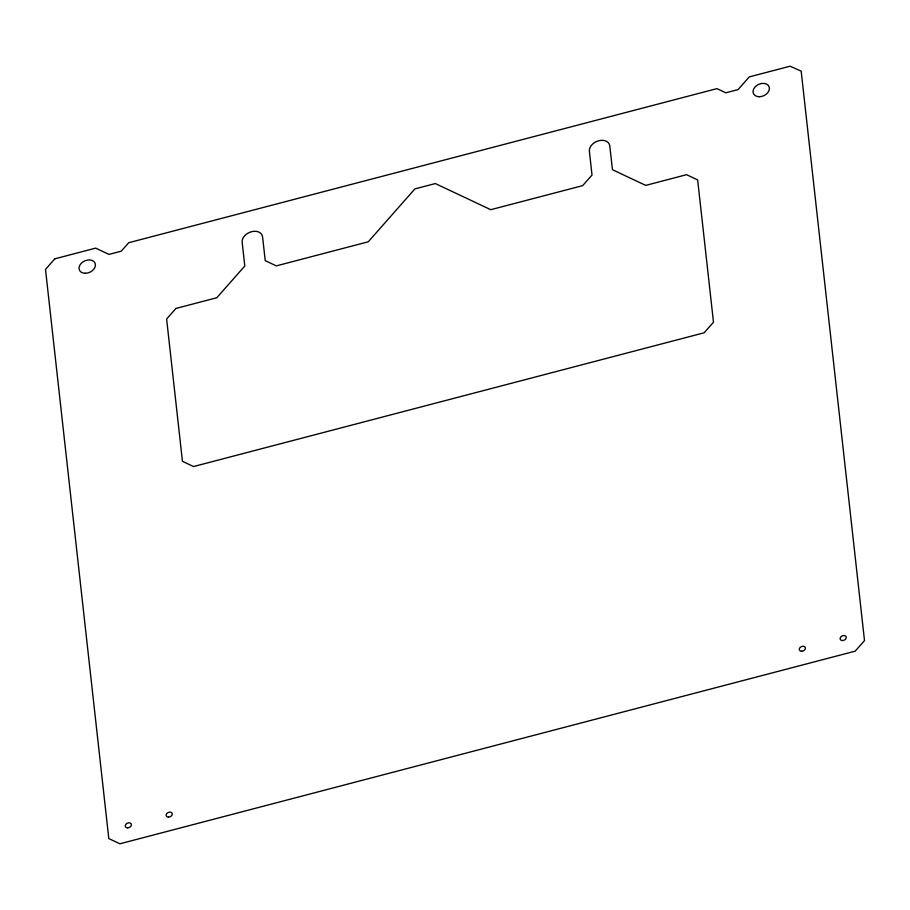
<?xml version="1.0" encoding="UTF-8"?>
<svg xmlns="http://www.w3.org/2000/svg" width="910" height="910" viewBox="0 0 910 910"><rect width="100%" height="100%" fill="white"/><g stroke="black" fill="none" stroke-linecap="round" stroke-linejoin="round"><path stroke-width="1.36" d="M54.828 258.827L45.5 269.406L108.802 838.565L119.892 843.797L855.172 651.173L864.5 640.594L801.164 71.128L790.107 66.203L749.26 76.906L738.056 89.601L725.805 92.809L716.932 88.634L128.708 242.72L121.246 251.183L108.995 254.402L95.686 248.123L54.828 258.827M175.96 308.445L166.621 319.023L182.455 461.313L193.546 466.546L704.147 332.787L713.486 322.208L697.652 179.918L686.561 174.686L645.713 185.39L612.441 169.692L609.802 145.975A10.693 7.769 -24.5 0 0 598.712 140.754A10.693 7.769 -24.5 0 0 589.384 151.333L592.023 175.05L582.684 185.629L490.774 209.698L435.321 183.558L414.892 188.905L368.232 241.81L276.321 265.879L265.231 260.658L262.592 236.941A10.693 7.769 -24.5 0 0 251.501 231.709A10.693 7.769 -24.5 0 0 242.162 242.287L244.801 266.004L216.807 297.741L175.96 308.445M759.27 96.722A8.554 6.211 -24.5 0 0 769.098 86.712A8.554 6.211 -24.5 0 0 755.311 86.7A8.554 6.211 -24.5 0 0 759.27 96.722M85.267 273.284A8.554 6.211 -24.5 0 0 95.106 263.274A8.554 6.211 -24.5 0 0 81.308 263.263A8.554 6.211 -24.5 0 0 85.267 273.284M127.616 827.816A3.208 2.332 -24.5 0 0 131.302 824.062A3.208 2.332 -24.5 0 0 126.126 824.051A3.208 2.332 -24.5 0 0 127.616 827.816M168.464 817.112A3.208 2.332 -24.5 0 0 172.149 813.358A3.208 2.332 -24.5 0 0 166.974 813.358A3.208 2.332 -24.5 0 0 168.464 817.112M842.467 640.549A3.208 2.332 -24.5 0 0 846.152 636.795A3.208 2.332 -24.5 0 0 840.976 636.784A3.208 2.332 -24.5 0 0 842.467 640.549M801.608 651.241A3.208 2.332 -24.5 0 0 805.304 647.499A3.208 2.332 -24.5 0 0 800.129 647.488A3.208 2.332 -24.5 0 0 801.608 651.241"/></g></svg>
